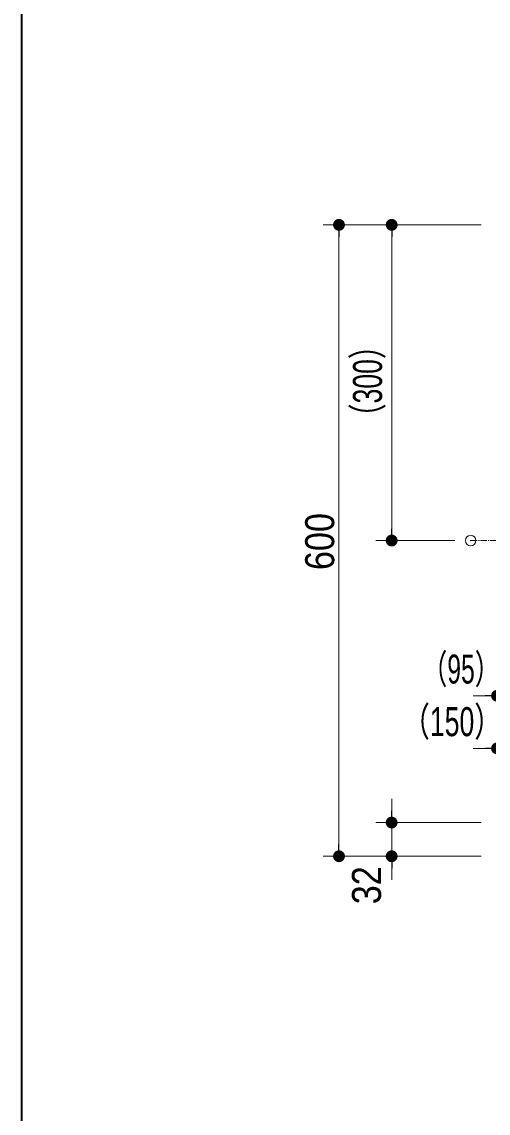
# Model space of a CAD drawing. Units: millimetres, scale not verified. Extents: x -4547 to 4547, y -2284 to 2284.
# Drawn here: x -4341 to -3898, y -1444 to -407 of the extents above; entities that cross this region are included whole.
import ezdxf
from ezdxf.enums import TextEntityAlignment as Align

# ---------------------------------------------------------------- set-up
doc = ezdxf.new("R2010")
doc.units = ezdxf.units.MM
doc.header["$LTSCALE"] = 20
doc.header["$PDMODE"] = 32
doc.header["$PDSIZE"] = 10
doc.linetypes.add('USER3', pattern=[9.172222, 5.997222, -1.058333, 1.058333, -1.058333])
for name, color, linetype, lineweight in [('0-0_1図面枠', 7, 'Continuous', 20), ('0-1_3一般', 7, 'Continuous', 15), ('0-2_2寸法-2', 7, 'Continuous', 15), ('0-3_0', 7, 'Continuous', 25), ('0-4_Defpoints', 7, 'Continuous', 15), ('0-5_2寸法-1', 7, 'Continuous', 15)]:
    doc.layers.add(name, color=color, linetype=linetype, lineweight=lineweight)
doc.styles.add('ＭＳ Ｐゴシック', font='')
doc.styles.get('ＭＳ Ｐゴシック').set_extended_font_data('MS PGothic')

# ---------------------------------------------------------------- blocks, each defined once
blk = doc.blocks.new('グループ-33')
at = {"layer": '0-1_3一般', "linetype": 'USER3'}
blk.add_line((-16500, -18000), (-51480, -18000), dxfattribs=at)
blk = doc.blocks.new('_Dot')
at = {"layer": '0-3_0'}
blk.add_line((-10, 0), (-20, 0), dxfattribs=at)
for points in [[(0, 0), (-10, 0), (-9.92, 1.25)], [(0, 0), (-9.92, -1.25), (-10, 0)], [(0, 0), (-9.92, 1.25), (-9.69, 2.49)], [(0, 0), (-9.69, -2.49), (-9.92, -1.25)], [(0, 0), (-9.69, 2.49), (-9.3, 3.68)], [(0, 0), (-9.3, -3.68), (-9.69, -2.49)], [(0, 0), (-9.3, 3.68), (-8.76, 4.82)], [(0, 0), (-8.76, -4.82), (-9.3, -3.68)], [(0, 0), (-8.76, 4.82), (-8.09, 5.88)], [(0, 0), (-8.09, -5.88), (-8.76, -4.82)], [(0, 0), (-8.09, 5.88), (-7.29, 6.85)], [(0, 0), (-7.29, -6.85), (-8.09, -5.88)], [(0, 0), (-7.29, 6.85), (-6.37, 7.71)], [(0, 0), (-6.37, -7.71), (-7.29, -6.85)], [(0, 0), (-6.37, 7.71), (-5.36, 8.44)], [(0, 0), (-5.36, -8.44), (-6.37, -7.71)], [(0, 0), (-5.36, 8.44), (-4.26, 9.05)], [(0, 0), (-4.26, -9.05), (-5.36, -8.44)], [(0, 0), (-4.26, 9.05), (-3.09, 9.51)], [(0, 0), (-3.09, -9.51), (-4.26, -9.05)], [(0, 0), (-3.09, 9.51), (-1.87, 9.82)], [(0, 0), (-1.87, -9.82), (-3.09, -9.51)], [(0, 0), (-1.87, 9.82), (-0.63, 9.98)], [(0, 0), (-0.63, -9.98), (-1.87, -9.82)], [(0, 0), (-0.63, 9.98), (0.63, 9.98)], [(0, 0), (0.63, -9.98), (-0.63, -9.98)], [(0, 0), (0.63, 9.98), (1.87, 9.82)], [(0, 0), (1.87, 9.82), (3.09, 9.51)], [(0, 0), (3.09, 9.51), (4.26, 9.05)], [(0, 0), (4.26, 9.05), (5.36, 8.44)], [(0, 0), (5.36, 8.44), (6.37, 7.71)], [(0, 0), (6.37, 7.71), (7.29, 6.85)], [(0, 0), (7.29, 6.85), (8.09, 5.88)], [(0, 0), (8.09, 5.88), (8.76, 4.82)], [(0, 0), (8.76, 4.82), (9.3, 3.68)], [(0, 0), (9.3, 3.68), (9.69, 2.49)], [(0, 0), (9.69, 2.49), (9.92, 1.25)], [(0, 0), (9.92, 1.25), (10, 0)], [(0, 0), (1.87, -9.82), (0.63, -9.98)], [(0, 0), (3.09, -9.51), (1.87, -9.82)], [(0, 0), (4.26, -9.05), (3.09, -9.51)], [(0, 0), (5.36, -8.44), (4.26, -9.05)], [(0, 0), (6.37, -7.71), (5.36, -8.44)], [(0, 0), (7.29, -6.85), (6.37, -7.71)], [(0, 0), (8.09, -5.88), (7.29, -6.85)], [(0, 0), (8.76, -4.82), (8.09, -5.88)], [(0, 0), (9.3, -3.68), (8.76, -4.82)], [(0, 0), (9.69, -2.49), (9.3, -3.68)], [(0, 0), (9.92, -1.25), (9.69, -2.49)], [(0, 0), (10, 0), (9.92, -1.25)]]:
    blk.add_solid(points, dxfattribs=at)
blk = doc.blocks.new('グループ-2')
at = {"layer": '0-0_1図面枠', "lineweight": 35}
blk.add_lwpolyline([(-60000, 41550), (60000, 41550), (60000, -41550), (-60000, -41550)], close=True, dxfattribs=at)

msp = doc.modelspace()

# ---------------------------------------------------------------- linework, layer by layer
at = {"layer": '0-2_2寸法-2'}
for p, q in [((-3900.88, -1047.5), (-3912.14, -1047.5)), ((-3900.88, -1097.5), (-3912.14, -1097.5)), ((-3989.63, -1156.74), (-3989.63, -1145.49)), ((-3904.63, -1168), (-4004.63, -1168)), ((-3989.63, -1200), (-3989.63, -1168)), ((-3904.63, -1200), (-4004.63, -1200)), ((-3989.63, -1211.26), (-3989.63, -1222.51))]:
    msp.add_line(p, q, dxfattribs=at)
at = {"layer": '0-4_Defpoints'}
for p in [(-3989.63, -600), (-3914.63, -900), (-3989.63, -1168), (-4039.63, -1200), (-3989.63, -1200)]:
    msp.add_point(p, dxfattribs=at)
at = {"layer": '0-5_2寸法-1'}
for p, q in [((-4004.63, -600), (-4054.63, -600)), ((-3904.63, -600), (-4004.63, -600)), ((-4039.63, -611.26), (-4039.63, -1188.74)), ((-3989.63, -888.74), (-3989.63, -611.26)), ((-3929.63, -900), (-4004.63, -900)), ((-4004.63, -1200), (-4054.63, -1200))]:
    msp.add_line(p, q, dxfattribs=at)

# ---------------------------------------------------------------- block references
at = {"layer": '0-0_1図面枠', "xscale": 0.05, "yscale": 0.05}
msp.add_blockref('グループ-2', (-1340.63, 0), dxfattribs=at)
at = {"layer": '0-1_3一般', "xscale": 0.05, "yscale": 0.05}
msp.add_blockref('グループ-33', (-1340.63, 0), dxfattribs=at)
at = {"layer": '0-2_2寸法-2', "xscale": 0.5627563, "yscale": 0.5627563}
for p in [(-3889.63, -1047.5), (-3889.63, -1097.5)]:
    msp.add_blockref('_Dot', p, dxfattribs=at)
for p, rotation in [((-3989.63, -1168), 270), ((-3989.63, -1200), 90)]:
    msp.add_blockref('_Dot', p, dxfattribs=dict(at, rotation=rotation))
at = {"layer": '0-5_2寸法-1', "xscale": 0.5627563, "yscale": 0.5627563}
for p, rotation in [((-4039.63, -600), 90), ((-3989.63, -600), 90), ((-3989.63, -900), 270), ((-4039.63, -1200), 270)]:
    msp.add_blockref('_Dot', p, dxfattribs=dict(at, rotation=rotation))

# ---------------------------------------------------------------- texts
at = {"layer": '0-2_2寸法-2', "style": 'ＭＳ Ｐゴシック'}
for s, height, width, p in [('（95）', 27.51, 0.65, (-3961.2, -1044.13)), ('（150）', 27.57, 0.7, (-3979.68, -1094.13))]:
    msp.add_text(s, height=height, dxfattribs=dict(at, width=width)).set_placement(p, align=Align.BOTTOM_LEFT)
at = {"layer": '0-2_2寸法-2', "style": 'ＭＳ Ｐゴシック', "width": 0.9}
msp.add_text('32', height=27.57, rotation=90, dxfattribs=at).set_placement((-3991.48, -1245.59), align=Align.BOTTOM_LEFT)
at = {"layer": '0-5_2寸法-1', "style": 'ＭＳ Ｐゴシック'}
for s, width, p in [('（300）', 0.7, (-3990.51, -796.03)), ('600', 0.9, (-4035.91, -928.03))]:
    msp.add_text(s, height=27.57, rotation=90, dxfattribs=dict(at, width=width)).set_placement(p, align=Align.BOTTOM_LEFT)

doc.saveas('drawing.dxf')
